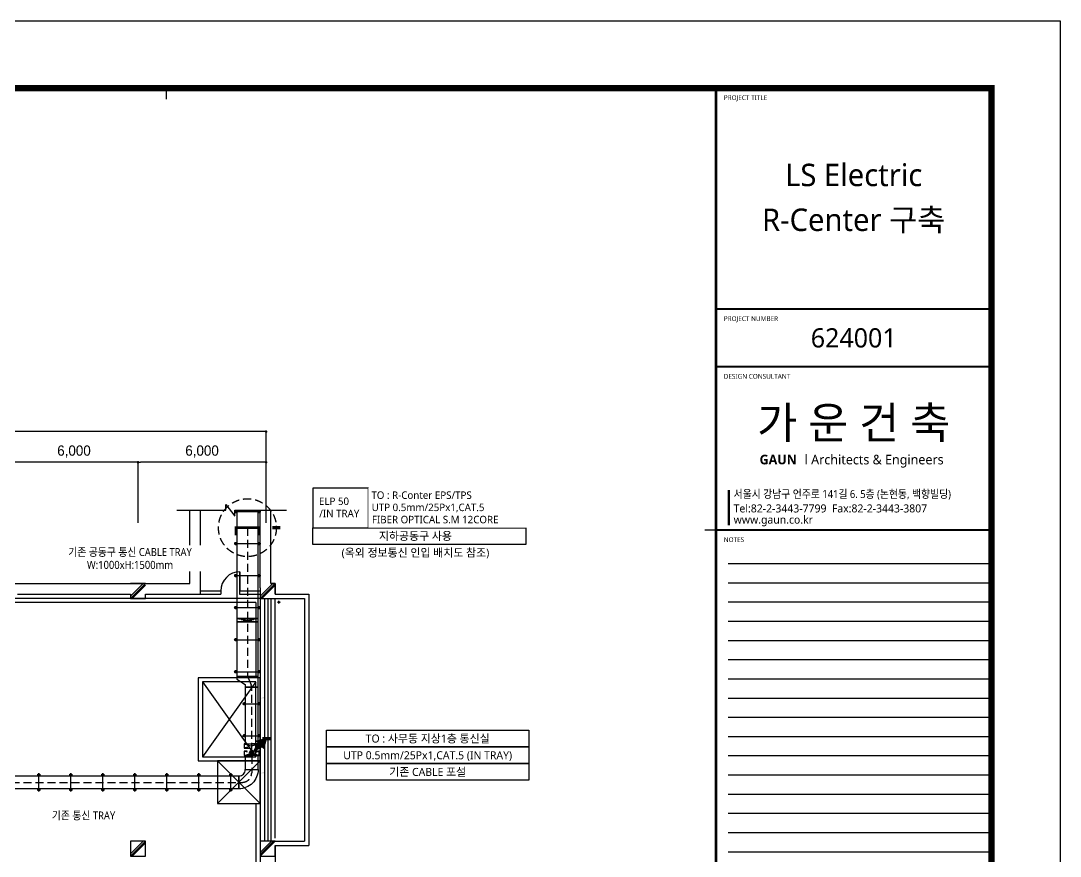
# Model space of a CAD drawing. Header units: millimetres. Extents: x -126150 to 252300, y 0 to 89100.
# Drawn here: x -48699 to 0, y 49975 to 89100 of the extents above; entities that cross this region are included whole.
import ezdxf
from ezdxf.enums import TextEntityAlignment as Align
from ezdxf.xclip import XClip

# ---------------------------------------------------------------- set-up
doc = ezdxf.new("R2010")
doc.units = ezdxf.units.MM
doc.header["$LTSCALE"] = 1500
doc.header["$XCLIPFRAME"] = 0
for name, pattern in [('CEN', [62, 60, -1, 0, -1]), ('CENTER', [55, 50, -2, 1, -2]), ('HIDDEN', [0.375, 0.25, -0.125])]:
    doc.linetypes.add(name, pattern=pattern)
doc.layers.get('Defpoints').update_dxf_attribs({"color": 167})
for name, color, linetype in [('1', 1, 'Continuous'), ('3131$0$SYM', 3, 'Continuous'), ('arch', 8, 'Continuous'), ('cen', 1, 'CENTER'), ('LIGHT', 3, 'Continuous'), ('REV', 1, 'Continuous'), ('S2', 4, 'HIDDEN'), ('SHT', 5, 'Continuous'), ('SYM', 3, 'Continuous'), ('T-TRAY', 6, 'Continuous'), ('TRAY', 3, 'Continuous'), ('TRAY1', 3, 'Continuous'), ('XREF', 7, 'CEN'), ('치수', 5, 'Continuous')]:
    doc.layers.add(name, color=color, linetype=linetype)
doc.styles.add('GHS', font='malgun.ttf')
doc.styles.add('XR-SHEET$0$XR-SHEET$0$XR-SHEET$0$맑은고딕', font='malgun.ttf')
doc.styles.add('XR-SHEET$0$XR-SHEET$0$XREF-Form$0$맑은고딕', font='malgun.ttf')
doc.styles.add('XR-SHEET$0$XR-SHEET$0$XREF-Form$0$맑은고딕B', font='malgunbd.ttf')
doc.styles.add('을릉도M', font='')
doc.styles.get('을릉도M').set_extended_font_data('HY울릉도M')
doc.dimstyles.new('D400', dxfattribs={"dimscale": 100, "dimtxt": 7.5, "dimasz": 1, "dimexe": 0, "dimexo": 1.3, "dimgap": 1.8, "dimtad": 1, "dimdec": 0, "dimzin": 1, "dimdsep": 46, "dimlunit": 6, "dimtxsty": '을릉도M', "dimblk": 'DOT', "dimcen": 10, "dimclrd": 1, "dimclre": 1, "dimclrt": 3, "dimadec": 0, "dimazin": 0, "dimtfac": 1, "dimtdec": 0, "dimtix": 1, "dimtmove": 0, "dimatfit": 3, "dimldrblk": 'DOTSMALL', "dimfxl": 1, "dimtolj": 1, "dimtzin": 0, "dimarcsym": 0})

# ---------------------------------------------------------------- blocks, each defined once
blk = doc.blocks.new('XR-사무동', base_point=(461, 408.4))
at = {"layer": 'arch', "ltscale": 100}
h = blk.add_hatch(color=256, dxfattribs=at)
h.paths.add_polyline_path([(-34067, 50708.4), (-34067, 50776.4), (-34255.7, 50708.5)])
h.paths.add_polyline_path([(-34067.1, 54218.9), (-34067.1, 54286.8), (-34255.8, 54218.9), (-34255.8, 54218.9)])
for p, q in [((-38169.6, 63028.2), (-35868.5, 63028.2)), ((-37555.9, 59599.9), (-37552.3, 63032.4)), ((-37056, 59099.9), (-37052.3, 63031.9)), ((-35868.5, 63028.2), (-35868.5, 63298.8)), ((-35868.5, 63298.8), (-35447.6, 62754.5)), ((-35448.2, 62757.9), (-35447, 63030)), ((-35447, 63029.8), (-33024.9, 63028.6)), ((-34255.9, 59399.9), (-34252.3, 63029.2)), ((-33755.7, 59599.9), (-33752.3, 63028.7)), ((-35225.1, 60148.9), (-35225.1, 59098.9)), ((-35205.1, 60148.9), (-35205.1, 59248.9)), ((-36104.5, 59248.9), (-36104.5, 59099.9)), ((-33555.9, 59098.7), (-31980.9, 59098.7)), ((-33555.9, 58899.9), (-32180.9, 58898.7)), ((-33555.9, 47674.9), (-33555.9, 58899.9)), ((-33444.4, 58721.9), (-33313.9, 58721.9)), ((-33379.1, 58664.2), (-33379.1, 58779.5)), ((-34460.8, 54985.4), (-36955.8, 51485.4)), ((-36955.8, 54985.4), (-34455.8, 51485.4)), ((-34255.8, 51285.4), (-36255.8, 49285.4)), ((-36255.8, 51285.4), (-34255.8, 49285.4)), ((-33555.9, 47524.9), (-32180.9, 47524.9)), ((-33555.9, 47324.9), (-31980.9, 47324.9))]:
    blk.add_line(p, q, dxfattribs=at)
at = {"layer": 'arch', "ltscale": 20}
for p, q in [((-52130.9, 59599.9), (-37555.9, 59599.9)), ((-39630.9, 59599.9), (-40330.9, 59599.9)), ((-39630.9, 59599.9), (-40330.9, 58899.9)), ((-39735, 59599.9), (-40330.9, 59004)), ((-39630.9, 59521.8), (-40252.8, 58899.9)), ((-33555.9, 59598.7), (-34255.9, 58898.7)), ((-33660, 59598.7), (-34255.9, 59002.9)), ((-33555.9, 59520.7), (-34177.8, 58898.7)), ((-33755.7, 59599.9), (-33555.9, 59599.9)), ((-33555.9, 59599.9), (-33555.9, 59098.7)), ((-45630.9, 59099.9), (-40330.9, 59099.9)), ((-40330.9, 59099.9), (-40330.9, 58899.9)), ((-39630.9, 59099.9), (-36104.5, 59099.9)), ((-39630.9, 58899.9), (-39630.9, 59099.9)), ((-37055.9, 59247.5), (-36105.1, 59248.9)), ((-35225.1, 59099.9), (-34255.9, 59099.9)), ((-35205.1, 59248.9), (-34255.9, 59249.9)), ((-31980.9, 59098.7), (-31980.9, 47324.9)), ((-34254.7, 58899.9), (-93705.8, 58899.9)), ((-34462, 58699.9), (-93509.3, 58699.9)), ((-40330.9, 58899.9), (-39630.9, 58899.9)), ((-34460.9, 58699.9), (-34460.8, 55185.4)), ((-34255.9, 58898.7), (-34255.2, 23449.9)), ((-34055.9, 58898.7), (-34055.9, 47524.9)), ((-33905.9, 58898.7), (-33905.9, 47524.9)), ((-33755.9, 58898.7), (-33755.9, 47524.9)), ((-32180.9, 58898.7), (-32180.9, 47524.9)), ((-34460.6, 49285.4), (-34459.6, 23649.9)), ((-39630.9, 47524.9), (-40330.9, 46824.9)), ((-39735, 47524.9), (-40330.9, 46929)), ((-39630.9, 47446.8), (-40252.8, 46824.9)), ((-33630.9, 47524.9), (-34255.9, 46899.9)), ((-33735, 47524.9), (-34255.9, 47004)), ((-33555.9, 47524.9), (-34252.8, 46824.9)), ((-33555.9, 47324.9), (-33555.9, 43324.9))]:
    blk.add_line(p, q, dxfattribs=at)
for points in [[(-33555.9, 59098.7), (-33555.9, 59599.9), (-33755.7, 59599.9)], [(-34255.9, 59399.9), (-34255.9, 58899.9), (-33555.9, 58899.9)], [(-33555.9, 47524.9), (-34255.9, 47524.9), (-34255.9, 46824.9), (-33555.9, 46824.9), (-33555.9, 47324.9)]]:
    blk.add_lwpolyline(points, dxfattribs=at)
at = {"layer": 'arch', "ltscale": 100}
for points in [[(-37155.8, 51285.4), (-34255.8, 51285.4), (-34255.8, 55185.4), (-37155.8, 55185.4)], [(-36955.8, 51485.4), (-34455.8, 51485.4), (-34455.8, 54985.4), (-36955.8, 54985.4)], [(-36255.8, 49285.4), (-34255.8, 49285.4), (-34255.8, 51285.4), (-36255.8, 51285.4)]]:
    blk.add_lwpolyline(points, close=True, dxfattribs=at)
at = {"layer": 'arch', "ltscale": 20}
blk.add_lwpolyline([(-40330.9, 46824.9), (-39630.9, 46824.9), (-39630.9, 47524.9), (-40330.9, 47524.9)], close=True, dxfattribs=at)
at = {"layer": 'arch', "ltscale": 100}
blk.add_circle((-33378.9, 58721.9), 37.5, dxfattribs=at)
blk.add_arc((-35205.1, 59248.9), 900, 90, 180, dxfattribs=at)
blk = doc.blocks.new('DOT')
at = {"layer": 'cen', "color": 0, "linetype": 'ByBlock'}
blk.add_line((-0.5, 0), (-1, 0), dxfattribs=at)
at = {"layer": 'cen', "color": 0, "linetype": 'ByBlock', "const_width": 0.5}
blk.add_lwpolyline([(-0.25, 0, 1), (0.25, 0, 1)], format="xyb", close=True, dxfattribs=at)
blk = doc.blocks.new('*D24')
at = {"layer": 'Defpoints', "color": 0, "transparency": 16777216}
for p in [(-49206, 68425), (-49206, 65436), (-43206, 65436)]:
    blk.add_point(p, dxfattribs=at)
at = {"layer": '치수', "color": 1, "lineweight": -2, "ltscale": 200, "transparency": 16777216}
for p, q in [((-49206, 65592), (-49206, 68425)), ((-43326, 68425), (-49086, 68425)), ((-43206, 65592), (-43206, 68425))]:
    blk.add_line(p, q, dxfattribs=at)
at = {"layer": '치수', "color": 1, "lineweight": -2, "transparency": 16777216, "xscale": 120, "yscale": 120, "zscale": 120, "rotation": 180}
blk.add_blockref('DOT', (-49206, 68425), dxfattribs=at)
at = {"layer": '치수', "color": 1, "lineweight": -2, "transparency": 16777216, "xscale": 120, "yscale": 120, "zscale": 120}
blk.add_blockref('DOT', (-43206, 68425), dxfattribs=at)
at = {"layer": '치수', "color": 3, "transparency": 16777216, "insert": (-46206, 68927), "char_height": 480, "attachment_point": 5, "style": '을릉도M'}
blk.add_mtext('\\A1;6,000', dxfattribs=at)
blk = doc.blocks.new('_DotSmall')
at = {"color": 0, "linetype": 'ByBlock', "const_width": 0.5}
blk.add_lwpolyline([(-0.0625, 0, 1), (0.0625, 0, 1)], format="xyb", close=True, dxfattribs=at)
blk = doc.blocks.new('*D25')
at = {"layer": 'Defpoints', "color": 0, "transparency": 16777216}
for p in [(-43206, 68425), (-43206, 65436), (-37206, 65436)]:
    blk.add_point(p, dxfattribs=at)
at = {"layer": '치수', "color": 1, "lineweight": -2, "ltscale": 200, "transparency": 16777216}
for p, q in [((-43206, 65592), (-43206, 68425)), ((-37326, 68425), (-43086, 68425)), ((-37206, 65592), (-37206, 68425))]:
    blk.add_line(p, q, dxfattribs=at)
at = {"layer": '치수', "color": 1, "lineweight": -2, "transparency": 16777216, "xscale": 120, "yscale": 120, "zscale": 120, "rotation": 180}
blk.add_blockref('DOT', (-43206, 68425), dxfattribs=at)
at = {"layer": '치수', "color": 1, "lineweight": -2, "transparency": 16777216, "xscale": 120, "yscale": 120, "zscale": 120}
blk.add_blockref('DOT', (-37206, 68425), dxfattribs=at)
at = {"layer": '치수', "color": 3, "transparency": 16777216, "insert": (-40206, 68927), "char_height": 480, "attachment_point": 5, "style": '을릉도M'}
blk.add_mtext('\\A1;6,000', dxfattribs=at)
blk = doc.blocks.new('*D26')
at = {"layer": 'Defpoints', "color": 0, "transparency": 16777216}
for p in [(-97206, 69863), (-97206, 65436), (-37206, 65436)]:
    blk.add_point(p, dxfattribs=at)
at = {"layer": '치수', "color": 1, "lineweight": -2, "ltscale": 200, "transparency": 16777216}
for p, q in [((-97206, 65592), (-97206, 69863)), ((-37326, 69863), (-97086, 69863)), ((-37206, 65592), (-37206, 69863))]:
    blk.add_line(p, q, dxfattribs=at)
at = {"layer": '치수', "color": 1, "lineweight": -2, "transparency": 16777216, "xscale": 120, "yscale": 120, "zscale": 120, "rotation": 180}
blk.add_blockref('DOT', (-97206, 69863), dxfattribs=at)
at = {"layer": '치수', "color": 1, "lineweight": -2, "transparency": 16777216, "xscale": 120, "yscale": 120, "zscale": 120}
blk.add_blockref('DOT', (-37206, 69863), dxfattribs=at)
at = {"layer": '치수', "color": 3, "transparency": 16777216, "insert": (-67206, 70365), "char_height": 480, "attachment_point": 5, "style": '을릉도M'}
blk.add_mtext('\\A1;60,000', dxfattribs=at)
blk = doc.blocks.new('XR-FORM-ET', base_point=(461, 408))
at = {"layer": 'Defpoints', "linetype": 'Continuous', "ltscale": 2}
for points in [[(147457, 84911), (163900, 84911)], [(147457, 84911), (163900, 84911)], [(147457, 83711), (163900, 83711)], [(147457, 83711), (163900, 83711)], [(147457, 82511), (163900, 82511)], [(147457, 82511), (163900, 82511)], [(147457, 81311), (163900, 81311)], [(147457, 81311), (163900, 81311)], [(147457, 80111), (163900, 80111)], [(147457, 80111), (163900, 80111)], [(147457, 78911), (163900, 78911)], [(147457, 78911), (163900, 78911)], [(147457, 77711), (163900, 77711)], [(147457, 77711), (163900, 77711)], [(147457, 76511), (163900, 76511)], [(147457, 76511), (163900, 76511)], [(147457, 75311), (163900, 75311)], [(147457, 75311), (163900, 75311)], [(147457, 74111), (163900, 74111)], [(147457, 74111), (163900, 74111)], [(147457, 72911), (163900, 72911)], [(147457, 72911), (163900, 72911)], [(147457, 71711), (163900, 71711)], [(147457, 71711), (163900, 71711)], [(147457, 70511), (163900, 70511)], [(147457, 70511), (163900, 70511)], [(147457, 69311), (163900, 69311)], [(147457, 69311), (163900, 69311)], [(147457, 68111), (163900, 68111)], [(147457, 68111), (163900, 68111)], [(147457, 66911), (163900, 66911)], [(147457, 66911), (163900, 66911)]]:
    blk.add_lwpolyline(points, dxfattribs=at)
at = {"layer": 'SHT', "color": 171}
for p, q in [((112350, 114600), (112350, 113900)), ((146700, 87000), (146000, 87000))]:
    blk.add_line(p, q, dxfattribs=at)
at = {"layer": 'SHT'}
blk.add_lwpolyline([(0, 118800), (168200, 118800), (168200, 0), (0, 0)], close=True, dxfattribs=at)
at = {"layer": 'SHT', "const_width": 400}
blk.add_lwpolyline([(9300, 114600), (163900, 114600), (163900, 4200), (9300, 4200)], close=True, dxfattribs=at)
at = {"layer": 'SHT'}
for points, const_width in [([(146700, 114600), (146700, 4200)], 160), ([(146700, 100800), (163900, 100800)], 114), ([(146700, 97200), (163900, 97200)], 114), ([(146700, 87000), (163900, 87000)], 114)]:
    blk.add_lwpolyline(points, dxfattribs=dict(at, const_width=const_width))
at = {"layer": 'SHT', "color": 7, "const_width": 140}
blk.add_lwpolyline([(147500, 89500), (147500, 87300)], dxfattribs=at)
at = {"layer": 'SHT', "color": 9, "style": 'XR-SHEET$0$XR-SHEET$0$XREF-Form$0$맑은고딕'}
for s, p in [('PROJECT TITLE', (147180, 114000)), ('PROJECT NUMBER', (147180, 100200)), ('DESIGN CONSULTANT', (147180, 96600)), ('NOTES', (147180, 86400))]:
    blk.add_text(s, height=300, dxfattribs=at).set_placement(p, align=Align.MIDDLE_LEFT)
at = {"layer": 'SHT', "color": 3}
for s, height, style, p in [('LS Electric', 1400, 'XR-SHEET$0$XR-SHEET$0$XR-SHEET$0$맑은고딕', (155300, 109174)), ('R-Center 구축', 1400, 'XR-SHEET$0$XR-SHEET$0$XR-SHEET$0$맑은고딕', (155300, 106374)), ('GAUN ', 600, 'XR-SHEET$0$XR-SHEET$0$XREF-Form$0$맑은고딕B', (150686, 91400))]:
    blk.add_text(s, height=height, dxfattribs=dict(at, style=style)).set_placement(p, align=Align.MIDDLE_CENTER)
at = {"layer": 'SHT', "style": 'XR-SHEET$0$XR-SHEET$0$XR-SHEET$0$맑은고딕'}
blk.add_text('624001', height=1200, dxfattribs=at).set_placement((155300, 99000), align=Align.MIDDLE_CENTER)
at = {"layer": 'SHT', "color": 2, "style": 'XR-SHEET$0$XR-SHEET$0$XREF-Form$0$맑은고딕B'}
blk.add_text('가 운 건 축', height=2000, dxfattribs=at).set_placement((155300, 93700), align=Align.MIDDLE_CENTER)
at = {"layer": 'SHT', "color": 7, "style": 'XR-SHEET$0$XR-SHEET$0$XREF-Form$0$맑은고딕'}
blk.add_text('l Architects & Engineers', height=600, dxfattribs=at).set_placement((156577, 91400), align=Align.MIDDLE_CENTER)
at = {"layer": 'SHT', "color": 7, "style": 'XR-SHEET$0$XR-SHEET$0$XREF-Form$0$맑은고딕', "width": 0.9}
blk.add_text('서울시 강남구 언주로 141길 6. 5층 (논현동, 백향빌딩)', height=500, dxfattribs=at).set_placement((147800, 89250), align=Align.MIDDLE_LEFT)
at = {"layer": 'SHT', "color": 7, "style": 'XR-SHEET$0$XR-SHEET$0$XREF-Form$0$맑은고딕'}
for s, p in [('Tel:82-2-3443-7799  Fax:82-2-3443-3807', (147800, 88350)), ('www.gaun.co.kr', (147800, 87650))]:
    blk.add_text(s, height=500, dxfattribs=at).set_placement(p, align=Align.MIDDLE_LEFT)
blk = doc.blocks.new('A$C222E16D0')
at = {"layer": 'T-TRAY'}
for color, points in [(254, [(0.71, 0.71), (2.49, 4.1), (1.88, 4.71), (5.74, 5.74), (4.71, 1.88), (4.1, 2.49)]), (256, [(1, 0, 1), (-1, 0, 1)])]:
    blk.add_hatch(color=color, dxfattribs=at).paths.add_polyline_path(points)
at = {"layer": 'T-TRAY', "color": 3}
for p in [(2.49, 4.1), (4.1, 2.49)]:
    blk.add_line(p, (0.71, 0.71), dxfattribs=at)
blk.add_lwpolyline([(2.49, 4.1), (1.88, 4.71), (5.74, 5.74), (4.71, 1.88), (4.1, 2.49)], dxfattribs=at)
blk.add_circle((0, 0), 1, dxfattribs=at)

msp = doc.modelspace()

# ---------------------------------------------------------------- linework, layer by layer
at = {"layer": '3131$0$SYM', "color": 6}
for points in [[(-36912.3, 65360.8, 150, 150, 0), (-36537.3, 65360.8, 0, 0, 0), (-35008.8, 65360.8, 0, 0, 0)], [(-37378.3, 55484.2, 150, 150, 0), (-37003.3, 55484.2, 0, 0, 0), (-34372.6, 55484.2, 0, 0, 0)]]:
    msp.add_lwpolyline(points, format="xyseb", dxfattribs=at)
at = {"layer": 'S2'}
for p, q in [((-38080.1, 65360.8), (-38080.1, 58477.3)), ((-38048.3, 58321), (-37911.9, 57999.8)), ((-37880.1, 54914.9), (-37880.1, 57843.5)), ((-37880.1, 54674.9), (-37880.1, 53883.2)), ((-64880.9, 53433.2), (-38330.1, 53433.2))]:
    msp.add_line(p, q, dxfattribs=at)
for centre, radius, start, end in [((-37680.1, 58477.3), 400, 180, 203.00354), ((-38280.1, 57843.5), 400, 0, 23.00354), ((-38330.1, 53883.2), 450, 270, 0)]:
    msp.add_arc(centre, radius, start, end, dxfattribs=at)
at = {"layer": 'SYM', "const_width": 118.5}
msp.add_lwpolyline([(-38613.5, 65005.2), (-38613.5, 65360.8), (-37546.8, 65360.8), (-37546.8, 65005.2)], dxfattribs=at)
at = {"layer": 'SYM', "color": 6}
for points in [[(-35008.8, 65360.8), (-25032.9, 65360.8), (-25032.9, 64579.5), (-35008.8, 64579.5)], [(-34372.6, 55874.8), (-24896.8, 55874.8), (-24896.8, 55093.6), (-34372.6, 55093.6)]]:
    msp.add_lwpolyline(points, close=True, dxfattribs=at)
at = {"layer": 'SYM', "color": 6, "linetype": 'HIDDEN'}
msp.add_circle((-38080.1, 65360.8), 1355.3, dxfattribs=at)
at = {"layer": 'TRAY'}
for p, q in [((-38580.1, 60957.7), (-37578.7, 61107.7)), ((-38580.1, 61107.7), (-37580.1, 60957.7))]:
    msp.add_line(p, q, dxfattribs=at)
msp.add_lwpolyline([(-38580.1, 66179.7), (-38580.1, 61107.7), (-37580.1, 61107.7), (-37580.1, 66179.2)], dxfattribs=at)
for points in [[(-37580.1, 60957.7), (-37580.1, 61107.7), (-38580.1, 61107.7), (-38580.1, 60957.7)], [(-37580.1, 58396), (-37580.1, 60957.7), (-38580.1, 60957.7), (-38580.1, 58396)], [(-37580.1, 58396), (-38580.1, 58396), (-38580.1, 58266), (-38180.1, 58016), (-38180.1, 57886), (-37580.1, 57886)], [(-37580.1, 55234.9), (-37580.1, 57886), (-38180.1, 57886), (-38180.1, 55234.9)], [(-38180.1, 54033.2), (-37580.1, 54033.2), (-37580.1, 54694.9), (-38180.1, 54694.9)], [(-38480.1, 53133.2), (-64730.9, 53133.2), (-64730.9, 53733.2), (-38480.1, 53733.2)]]:
    msp.add_lwpolyline(points, close=True, dxfattribs=at)
msp.add_lwpolyline([(-37580.1, 54033.2, -0.4142136), (-38480.1, 53133.2), (-38480.1, 53733.2, 0.4142136), (-38180.1, 54033.2)], format="xyb", close=True, dxfattribs=at)
at = {"layer": 'TRAY1', "color": 6}
for points in [[(-38703.7, 66116), (-38680.1, 66116), (-38676.8, 66133.9), (-38665.9, 66150.9), (-38647.4, 66162.9), (-38630.1, 66166), (-38630.1, 66189.2), (-38630.1, 66166), (-38611.3, 66162.3), (-38593.9, 66150.4), (-38583.4, 66133.8), (-38580.1, 66116), (-38584.4, 66095.7), (-38594.6, 66080.8), (-38609.6, 66070.4), (-38630.1, 66066), (-38630.1, 66042.8), (-38630.1, 66066), (-38650.1, 66070.1), (-38666, 66081.1), (-38676.8, 66098), (-38680.1, 66116), (-38630.1, 66116), (-38630.1, 66166), (-38630.1, 66066), (-38630.1, 66116), (-38630.1, 66116), (-37530.1, 66116), (-37530.1, 66066), (-37530.1, 66166), (-37530.1, 66116), (-37480.1, 66116), (-37483.5, 66098), (-37494.3, 66081.1), (-37510.2, 66070.1), (-37530.1, 66066), (-37530.1, 66042.8), (-37530.1, 66066), (-37550.7, 66070.4), (-37565.6, 66080.8), (-37575.8, 66095.7), (-37580.1, 66116), (-37576.9, 66133.8), (-37566.4, 66150.4), (-37549, 66162.3), (-37530.1, 66166), (-37530.1, 66189.2), (-37530.1, 66166), (-37512.9, 66162.9), (-37494.4, 66150.9), (-37483.5, 66133.9), (-37480.1, 66116), (-37456.6, 66116)], [(-38703.7, 64616), (-38680.1, 64616), (-38676.8, 64633.9), (-38665.9, 64650.9), (-38647.4, 64662.9), (-38630.1, 64666), (-38630.1, 64689.2), (-38630.1, 64666), (-38611.3, 64662.3), (-38593.9, 64650.4), (-38583.4, 64633.8), (-38580.1, 64616), (-38584.4, 64595.7), (-38594.6, 64580.8), (-38609.6, 64570.4), (-38630.1, 64566), (-38630.1, 64542.8), (-38630.1, 64566), (-38650.1, 64570.1), (-38666, 64581.1), (-38676.8, 64598), (-38680.1, 64616), (-38630.1, 64616), (-38630.1, 64666), (-38630.1, 64566), (-38630.1, 64616), (-38630.1, 64616), (-37530.1, 64616), (-37530.1, 64566), (-37530.1, 64666), (-37530.1, 64616), (-37480.1, 64616), (-37483.5, 64598), (-37494.3, 64581.1), (-37510.2, 64570.1), (-37530.1, 64566), (-37530.1, 64542.8), (-37530.1, 64566), (-37550.7, 64570.4), (-37565.6, 64580.8), (-37575.8, 64595.7), (-37580.1, 64616), (-37576.9, 64633.8), (-37566.4, 64650.4), (-37549, 64662.3), (-37530.1, 64666), (-37530.1, 64689.2), (-37530.1, 64666), (-37512.9, 64662.9), (-37494.4, 64650.9), (-37483.5, 64633.9), (-37480.1, 64616), (-37456.6, 64616)], [(-38703.7, 63116), (-38680.1, 63116), (-38676.8, 63133.9), (-38665.9, 63150.9), (-38647.4, 63162.9), (-38630.1, 63166), (-38630.1, 63189.2), (-38630.1, 63166), (-38611.3, 63162.3), (-38593.9, 63150.4), (-38583.4, 63133.8), (-38580.1, 63116), (-38584.4, 63095.7), (-38594.6, 63080.8), (-38609.6, 63070.4), (-38630.1, 63066), (-38630.1, 63042.8), (-38630.1, 63066), (-38650.1, 63070.1), (-38666, 63081.1), (-38676.8, 63098), (-38680.1, 63116), (-38630.1, 63116), (-38630.1, 63166), (-38630.1, 63066), (-38630.1, 63116), (-38630.1, 63116), (-37530.1, 63116), (-37530.1, 63066), (-37530.1, 63166), (-37530.1, 63116), (-37480.1, 63116), (-37483.5, 63098), (-37494.3, 63081.1), (-37510.2, 63070.1), (-37530.1, 63066), (-37530.1, 63042.8), (-37530.1, 63066), (-37550.7, 63070.4), (-37565.6, 63080.8), (-37575.8, 63095.7), (-37580.1, 63116), (-37576.9, 63133.8), (-37566.4, 63150.4), (-37549, 63162.3), (-37530.1, 63166), (-37530.1, 63189.2), (-37530.1, 63166), (-37512.9, 63162.9), (-37494.4, 63150.9), (-37483.5, 63133.9), (-37480.1, 63116), (-37456.6, 63116)], [(-38703.7, 61616), (-38680.1, 61616), (-38676.8, 61633.9), (-38665.9, 61650.9), (-38647.4, 61662.9), (-38630.1, 61666), (-38630.1, 61689.2), (-38630.1, 61666), (-38611.3, 61662.3), (-38593.9, 61650.4), (-38583.4, 61633.8), (-38580.1, 61616), (-38584.4, 61595.7), (-38594.6, 61580.8), (-38609.6, 61570.4), (-38630.1, 61566), (-38630.1, 61542.8), (-38630.1, 61566), (-38650.1, 61570.1), (-38666, 61581.1), (-38676.8, 61598), (-38680.1, 61616), (-38630.1, 61616), (-38630.1, 61666), (-38630.1, 61566), (-38630.1, 61616), (-38630.1, 61616), (-37530.1, 61616), (-37530.1, 61566), (-37530.1, 61666), (-37530.1, 61616), (-37480.1, 61616), (-37483.5, 61598), (-37494.3, 61581.1), (-37510.2, 61570.1), (-37530.1, 61566), (-37530.1, 61542.8), (-37530.1, 61566), (-37550.7, 61570.4), (-37565.6, 61580.8), (-37575.8, 61595.7), (-37580.1, 61616), (-37576.9, 61633.8), (-37566.4, 61650.4), (-37549, 61662.3), (-37530.1, 61666), (-37530.1, 61689.2), (-37530.1, 61666), (-37512.9, 61662.9), (-37494.4, 61650.9), (-37483.5, 61633.9), (-37480.1, 61616), (-37456.6, 61616)], [(-38703.7, 60116), (-38680.1, 60116), (-38676.8, 60133.9), (-38665.9, 60150.9), (-38647.4, 60162.9), (-38630.1, 60166), (-38630.1, 60189.2), (-38630.1, 60166), (-38611.3, 60162.3), (-38593.9, 60150.4), (-38583.4, 60133.8), (-38580.1, 60116), (-38584.4, 60095.7), (-38594.6, 60080.8), (-38609.6, 60070.4), (-38630.1, 60066), (-38630.1, 60042.8), (-38630.1, 60066), (-38650.1, 60070.1), (-38666, 60081.1), (-38676.8, 60098), (-38680.1, 60116), (-38630.1, 60116), (-38630.1, 60166), (-38630.1, 60066), (-38630.1, 60116), (-38630.1, 60116), (-37530.1, 60116), (-37530.1, 60066), (-37530.1, 60166), (-37530.1, 60116), (-37480.1, 60116), (-37483.5, 60098), (-37494.3, 60081.1), (-37510.2, 60070.1), (-37530.1, 60066), (-37530.1, 60042.8), (-37530.1, 60066), (-37550.7, 60070.4), (-37565.6, 60080.8), (-37575.8, 60095.7), (-37580.1, 60116), (-37576.9, 60133.8), (-37566.4, 60150.4), (-37549, 60162.3), (-37530.1, 60166), (-37530.1, 60189.2), (-37530.1, 60166), (-37512.9, 60162.9), (-37494.4, 60150.9), (-37483.5, 60133.9), (-37480.1, 60116), (-37456.6, 60116)], [(-38703.7, 58616), (-38680.1, 58616), (-38676.8, 58633.9), (-38665.9, 58650.9), (-38647.4, 58662.9), (-38630.1, 58666), (-38630.1, 58689.2), (-38630.1, 58666), (-38611.3, 58662.3), (-38593.9, 58650.4), (-38583.4, 58633.8), (-38580.1, 58616), (-38584.4, 58595.7), (-38594.6, 58580.8), (-38609.6, 58570.4), (-38630.1, 58566), (-38630.1, 58542.8), (-38630.1, 58566), (-38650.1, 58570.1), (-38666, 58581.1), (-38676.8, 58598), (-38680.1, 58616), (-38630.1, 58616), (-38630.1, 58666), (-38630.1, 58566), (-38630.1, 58616), (-38630.1, 58616), (-37530.1, 58616), (-37530.1, 58566), (-37530.1, 58666), (-37530.1, 58616), (-37480.1, 58616), (-37483.5, 58598), (-37494.3, 58581.1), (-37510.2, 58570.1), (-37530.1, 58566), (-37530.1, 58542.8), (-37530.1, 58566), (-37550.7, 58570.4), (-37565.6, 58580.8), (-37575.8, 58595.7), (-37580.1, 58616), (-37576.9, 58633.8), (-37566.4, 58650.4), (-37549, 58662.3), (-37530.1, 58666), (-37530.1, 58689.2), (-37530.1, 58666), (-37512.9, 58662.9), (-37494.4, 58650.9), (-37483.5, 58633.9), (-37480.1, 58616), (-37456.6, 58616)], [(-38303.7, 57116), (-38280.1, 57116), (-38276.8, 57133.9), (-38265.9, 57150.9), (-38247.4, 57162.9), (-38230.1, 57166), (-38230.1, 57189.2), (-38230.1, 57166), (-38211.3, 57162.3), (-38193.9, 57150.4), (-38183.4, 57133.8), (-38180.1, 57116), (-38184.4, 57095.7), (-38194.6, 57080.8), (-38209.6, 57070.4), (-38230.1, 57066), (-38230.1, 57042.8), (-38230.1, 57066), (-38250.1, 57070.1), (-38266, 57081.1), (-38276.8, 57098), (-38280.1, 57116), (-38230.1, 57116), (-38230.1, 57166), (-38230.1, 57066), (-38230.1, 57116), (-38230.1, 57116), (-37530.1, 57116), (-37530.1, 57066), (-37530.1, 57166), (-37530.1, 57116), (-37480.1, 57116), (-37483.5, 57098), (-37494.3, 57081.1), (-37510.2, 57070.1), (-37530.1, 57066), (-37530.1, 57042.8), (-37530.1, 57066), (-37550.7, 57070.4), (-37565.6, 57080.8), (-37575.8, 57095.7), (-37580.1, 57116), (-37576.9, 57133.8), (-37566.4, 57150.4), (-37549, 57162.3), (-37530.1, 57166), (-37530.1, 57189.2), (-37530.1, 57166), (-37512.9, 57162.9), (-37494.4, 57150.9), (-37483.5, 57133.9), (-37480.1, 57116), (-37456.6, 57116)], [(-38303.7, 55616), (-38280.1, 55616), (-38276.8, 55633.9), (-38265.9, 55650.9), (-38247.4, 55662.9), (-38230.1, 55666), (-38230.1, 55689.2), (-38230.1, 55666), (-38211.3, 55662.3), (-38193.9, 55650.4), (-38183.4, 55633.8), (-38180.1, 55616), (-38184.4, 55595.7), (-38194.6, 55580.8), (-38209.6, 55570.4), (-38230.1, 55566), (-38230.1, 55542.8), (-38230.1, 55566), (-38250.1, 55570.1), (-38266, 55581.1), (-38276.8, 55598), (-38280.1, 55616), (-38230.1, 55616), (-38230.1, 55666), (-38230.1, 55566), (-38230.1, 55616), (-38230.1, 55616), (-37530.1, 55616), (-37530.1, 55566), (-37530.1, 55666), (-37530.1, 55616), (-37480.1, 55616), (-37483.5, 55598), (-37494.3, 55581.1), (-37510.2, 55570.1), (-37530.1, 55566), (-37530.1, 55542.8), (-37530.1, 55566), (-37550.7, 55570.4), (-37565.6, 55580.8), (-37575.8, 55595.7), (-37580.1, 55616), (-37576.9, 55633.8), (-37566.4, 55650.4), (-37549, 55662.3), (-37530.1, 55666), (-37530.1, 55689.2), (-37530.1, 55666), (-37512.9, 55662.9), (-37494.4, 55650.9), (-37483.5, 55633.9), (-37480.1, 55616), (-37456.6, 55616)], [(-47855.5, 53009.6), (-47855.5, 53033.2), (-47873.4, 53036.5), (-47890.5, 53047.4), (-47902.4, 53065.9), (-47905.5, 53083.2), (-47928.7, 53083.2), (-47905.5, 53083.2), (-47901.8, 53102), (-47889.9, 53119.4), (-47873.3, 53129.9), (-47855.5, 53133.2), (-47835.2, 53128.9), (-47820.3, 53118.7), (-47809.9, 53103.7), (-47805.5, 53083.2), (-47782.3, 53083.2), (-47805.5, 53083.2), (-47809.7, 53063.2), (-47820.6, 53047.3), (-47837.5, 53036.5), (-47855.5, 53033.2), (-47855.5, 53083.2), (-47905.5, 53083.2), (-47805.5, 53083.2), (-47855.5, 53083.2), (-47855.5, 53083.2), (-47855.5, 53783.2), (-47805.5, 53783.2), (-47905.5, 53783.2), (-47855.5, 53783.2), (-47855.5, 53833.2), (-47837.5, 53829.8), (-47820.6, 53819), (-47809.7, 53803.1), (-47805.5, 53783.2), (-47782.3, 53783.2), (-47805.5, 53783.2), (-47809.9, 53762.6), (-47820.3, 53747.7), (-47835.2, 53737.5), (-47855.5, 53733.2), (-47873.3, 53736.4), (-47889.9, 53746.9), (-47901.8, 53764.3), (-47905.5, 53783.2), (-47928.7, 53783.2), (-47905.5, 53783.2), (-47902.4, 53800.4), (-47890.5, 53818.9), (-47873.4, 53829.8), (-47855.5, 53833.2), (-47855.5, 53856.7)], [(-46355.5, 53009.6), (-46355.5, 53033.2), (-46373.4, 53036.5), (-46390.5, 53047.4), (-46402.4, 53065.9), (-46405.5, 53083.2), (-46428.7, 53083.2), (-46405.5, 53083.2), (-46401.8, 53102), (-46389.9, 53119.4), (-46373.3, 53129.9), (-46355.5, 53133.2), (-46335.2, 53128.9), (-46320.3, 53118.7), (-46309.9, 53103.7), (-46305.5, 53083.2), (-46282.3, 53083.2), (-46305.5, 53083.2), (-46309.7, 53063.2), (-46320.6, 53047.3), (-46337.5, 53036.5), (-46355.5, 53033.2), (-46355.5, 53083.2), (-46405.5, 53083.2), (-46305.5, 53083.2), (-46355.5, 53083.2), (-46355.5, 53083.2), (-46355.5, 53783.2), (-46305.5, 53783.2), (-46405.5, 53783.2), (-46355.5, 53783.2), (-46355.5, 53833.2), (-46337.5, 53829.8), (-46320.6, 53819), (-46309.7, 53803.1), (-46305.5, 53783.2), (-46282.3, 53783.2), (-46305.5, 53783.2), (-46309.9, 53762.6), (-46320.3, 53747.7), (-46335.2, 53737.5), (-46355.5, 53733.2), (-46373.3, 53736.4), (-46389.9, 53746.9), (-46401.8, 53764.3), (-46405.5, 53783.2), (-46428.7, 53783.2), (-46405.5, 53783.2), (-46402.4, 53800.4), (-46390.5, 53818.9), (-46373.4, 53829.8), (-46355.5, 53833.2), (-46355.5, 53856.7)], [(-44855.5, 53009.6), (-44855.5, 53033.2), (-44873.4, 53036.5), (-44890.5, 53047.4), (-44902.4, 53065.9), (-44905.5, 53083.2), (-44928.7, 53083.2), (-44905.5, 53083.2), (-44901.8, 53102), (-44889.9, 53119.4), (-44873.3, 53129.9), (-44855.5, 53133.2), (-44835.2, 53128.9), (-44820.3, 53118.7), (-44809.9, 53103.7), (-44805.5, 53083.2), (-44782.3, 53083.2), (-44805.5, 53083.2), (-44809.7, 53063.2), (-44820.6, 53047.3), (-44837.5, 53036.5), (-44855.5, 53033.2), (-44855.5, 53083.2), (-44905.5, 53083.2), (-44805.5, 53083.2), (-44855.5, 53083.2), (-44855.5, 53083.2), (-44855.5, 53783.2), (-44805.5, 53783.2), (-44905.5, 53783.2), (-44855.5, 53783.2), (-44855.5, 53833.2), (-44837.5, 53829.8), (-44820.6, 53819), (-44809.7, 53803.1), (-44805.5, 53783.2), (-44782.3, 53783.2), (-44805.5, 53783.2), (-44809.9, 53762.6), (-44820.3, 53747.7), (-44835.2, 53737.5), (-44855.5, 53733.2), (-44873.3, 53736.4), (-44889.9, 53746.9), (-44901.8, 53764.3), (-44905.5, 53783.2), (-44928.7, 53783.2), (-44905.5, 53783.2), (-44902.4, 53800.4), (-44890.5, 53818.9), (-44873.4, 53829.8), (-44855.5, 53833.2), (-44855.5, 53856.7)], [(-43355.5, 53009.6), (-43355.5, 53033.2), (-43373.4, 53036.5), (-43390.5, 53047.4), (-43402.4, 53065.9), (-43405.5, 53083.2), (-43428.7, 53083.2), (-43405.5, 53083.2), (-43401.8, 53102), (-43389.9, 53119.4), (-43373.3, 53129.9), (-43355.5, 53133.2), (-43335.2, 53128.9), (-43320.3, 53118.7), (-43309.9, 53103.7), (-43305.5, 53083.2), (-43282.3, 53083.2), (-43305.5, 53083.2), (-43309.7, 53063.2), (-43320.6, 53047.3), (-43337.5, 53036.5), (-43355.5, 53033.2), (-43355.5, 53083.2), (-43405.5, 53083.2), (-43305.5, 53083.2), (-43355.5, 53083.2), (-43355.5, 53083.2), (-43355.5, 53783.2), (-43305.5, 53783.2), (-43405.5, 53783.2), (-43355.5, 53783.2), (-43355.5, 53833.2), (-43337.5, 53829.8), (-43320.6, 53819), (-43309.7, 53803.1), (-43305.5, 53783.2), (-43282.3, 53783.2), (-43305.5, 53783.2), (-43309.9, 53762.6), (-43320.3, 53747.7), (-43335.2, 53737.5), (-43355.5, 53733.2), (-43373.3, 53736.4), (-43389.9, 53746.9), (-43401.8, 53764.3), (-43405.5, 53783.2), (-43428.7, 53783.2), (-43405.5, 53783.2), (-43402.4, 53800.4), (-43390.5, 53818.9), (-43373.4, 53829.8), (-43355.5, 53833.2), (-43355.5, 53856.7)], [(-41855.5, 53009.6), (-41855.5, 53033.2), (-41873.4, 53036.5), (-41890.5, 53047.4), (-41902.4, 53065.9), (-41905.5, 53083.2), (-41928.7, 53083.2), (-41905.5, 53083.2), (-41901.8, 53102), (-41889.9, 53119.4), (-41873.3, 53129.9), (-41855.5, 53133.2), (-41835.2, 53128.9), (-41820.3, 53118.7), (-41809.9, 53103.7), (-41805.5, 53083.2), (-41782.3, 53083.2), (-41805.5, 53083.2), (-41809.7, 53063.2), (-41820.6, 53047.3), (-41837.5, 53036.5), (-41855.5, 53033.2), (-41855.5, 53083.2), (-41905.5, 53083.2), (-41805.5, 53083.2), (-41855.5, 53083.2), (-41855.5, 53083.2), (-41855.5, 53783.2), (-41805.5, 53783.2), (-41905.5, 53783.2), (-41855.5, 53783.2), (-41855.5, 53833.2), (-41837.5, 53829.8), (-41820.6, 53819), (-41809.7, 53803.1), (-41805.5, 53783.2), (-41782.3, 53783.2), (-41805.5, 53783.2), (-41809.9, 53762.6), (-41820.3, 53747.7), (-41835.2, 53737.5), (-41855.5, 53733.2), (-41873.3, 53736.4), (-41889.9, 53746.9), (-41901.8, 53764.3), (-41905.5, 53783.2), (-41928.7, 53783.2), (-41905.5, 53783.2), (-41902.4, 53800.4), (-41890.5, 53818.9), (-41873.4, 53829.8), (-41855.5, 53833.2), (-41855.5, 53856.7)], [(-40355.5, 53009.6), (-40355.5, 53033.2), (-40373.4, 53036.5), (-40390.5, 53047.4), (-40402.4, 53065.9), (-40405.5, 53083.2), (-40428.7, 53083.2), (-40405.5, 53083.2), (-40401.8, 53102), (-40389.9, 53119.4), (-40373.3, 53129.9), (-40355.5, 53133.2), (-40335.2, 53128.9), (-40320.3, 53118.7), (-40309.9, 53103.7), (-40305.5, 53083.2), (-40282.3, 53083.2), (-40305.5, 53083.2), (-40309.7, 53063.2), (-40320.6, 53047.3), (-40337.5, 53036.5), (-40355.5, 53033.2), (-40355.5, 53083.2), (-40405.5, 53083.2), (-40305.5, 53083.2), (-40355.5, 53083.2), (-40355.5, 53083.2), (-40355.5, 53783.2), (-40305.5, 53783.2), (-40405.5, 53783.2), (-40355.5, 53783.2), (-40355.5, 53833.2), (-40337.5, 53829.8), (-40320.6, 53819), (-40309.7, 53803.1), (-40305.5, 53783.2), (-40282.3, 53783.2), (-40305.5, 53783.2), (-40309.9, 53762.6), (-40320.3, 53747.7), (-40335.2, 53737.5), (-40355.5, 53733.2), (-40373.3, 53736.4), (-40389.9, 53746.9), (-40401.8, 53764.3), (-40405.5, 53783.2), (-40428.7, 53783.2), (-40405.5, 53783.2), (-40402.4, 53800.4), (-40390.5, 53818.9), (-40373.4, 53829.8), (-40355.5, 53833.2), (-40355.5, 53856.7)], [(-38855.5, 53009.6), (-38855.5, 53033.2), (-38873.4, 53036.5), (-38890.5, 53047.4), (-38902.4, 53065.9), (-38905.5, 53083.2), (-38928.7, 53083.2), (-38905.5, 53083.2), (-38901.8, 53102), (-38889.9, 53119.4), (-38873.3, 53129.9), (-38855.5, 53133.2), (-38835.2, 53128.9), (-38820.3, 53118.7), (-38809.9, 53103.7), (-38805.5, 53083.2), (-38782.3, 53083.2), (-38805.5, 53083.2), (-38809.7, 53063.2), (-38820.6, 53047.3), (-38837.5, 53036.5), (-38855.5, 53033.2), (-38855.5, 53083.2), (-38905.5, 53083.2), (-38805.5, 53083.2), (-38855.5, 53083.2), (-38855.5, 53083.2), (-38855.5, 53783.2), (-38805.5, 53783.2), (-38905.5, 53783.2), (-38855.5, 53783.2), (-38855.5, 53833.2), (-38837.5, 53829.8), (-38820.6, 53819), (-38809.7, 53803.1), (-38805.5, 53783.2), (-38782.3, 53783.2), (-38805.5, 53783.2), (-38809.9, 53762.6), (-38820.3, 53747.7), (-38835.2, 53737.5), (-38855.5, 53733.2), (-38873.3, 53736.4), (-38889.9, 53746.9), (-38901.8, 53764.3), (-38905.5, 53783.2), (-38928.7, 53783.2), (-38905.5, 53783.2), (-38902.4, 53800.4), (-38890.5, 53818.9), (-38873.4, 53829.8), (-38855.5, 53833.2), (-38855.5, 53856.7)]]:
    msp.add_lwpolyline(points, dxfattribs=at)
at = {"layer": 'TRAY1', "color": 6, "linetype": 'HIDDEN'}
for points in [[(-38230.1, 55234.9), (-38230.1, 55034.9), (-37530.1, 55034.9), (-37530.1, 55234.9), (-38230.1, 55234.9), (-37530.1, 55034.9), (-37530.1, 55234.9), (-38230.1, 55034.9)], [(-37530.1, 54694.9), (-37530.1, 54894.9), (-38230.1, 54894.9), (-38230.1, 54694.9), (-37530.1, 54694.9), (-38230.1, 54894.9), (-38230.1, 54694.9), (-37530.1, 54894.9)]]:
    msp.add_lwpolyline(points, dxfattribs=at)
at = {"layer": 'TRAY1', "color": 3}
for points in [[(-38168.9, 55134.9, 2, 2, 0), (-38180.1, 55134.9, 2, 2, 0), (-38180.1, 55034.9, 2, 2, 0), (-38168.9, 55034.9, 0, 0, 0), (-37591.4, 55034.9, 2, 2, 0), (-37580.1, 55034.9, 2, 2, 0), (-37580.1, 55134.9, 2, 2, 0), (-37591.4, 55134.9, 2, 2, 0), (-37580.1, 55134.9, 2, 2, 0), (-37580.1, 55049.9, 0, 0, 0), (-38180.1, 55049.9, 0, 0, 0)], [(-37591.4, 54794.9, 2, 2, 0), (-37580.1, 54794.9, 2, 2, 0), (-37580.1, 54894.9, 2, 2, 0), (-37591.4, 54894.9, 0, 0, 0), (-38168.9, 54894.9, 2, 2, 0), (-38180.1, 54894.9, 2, 2, 0), (-38180.1, 54794.9, 2, 2, 0), (-38168.9, 54794.9, 2, 2, 0), (-38180.1, 54794.9, 2, 2, 0), (-38180.1, 54879.9, 0, 0, 0), (-37580.1, 54879.9, 0, 0, 0)]]:
    msp.add_lwpolyline(points, format="xyseb", dxfattribs=at)

# ---------------------------------------------------------------- block references
at = {"layer": '1', "xscale": 0.75, "yscale": 0.75, "zscale": 0.75}
msp.add_blockref('XR-FORM-ET', (-125804.2, 306.3), dxfattribs=at)
at = {"layer": 'TRAY', "xscale": -119.9999999999999, "yscale": 120, "zscale": 120, "rotation": 270.0000014617498}
msp.add_blockref('A$C222E16D0', (-37880.1, 54794.9), dxfattribs=at)
at = {"layer": 'XREF'}
ref = msp.add_blockref('XR-사무동', (-2764, 3558.4), dxfattribs=at)
XClip(ref).set_block_clipping_path([(-112606.3320405844, 11136.4274878327), (-23103.7611754332, 76211.8574772071)])

# ---------------------------------------------------------------- texts
at = {"layer": 'SYM', "style": 'GHS'}
for s, p in [('ELP 50', (-34727.2, 66599.1)), ('/IN TRAY', (-34715, 66027.5))]:
    msp.add_text(s, height=350, dxfattribs=at).set_placement(p, align=Align.MIDDLE_LEFT)

# ---------------------------------------------------------------- dimensions: what is measured, and where the dimension line sits
at = {"layer": '치수', "ltscale": 200}
for base, p1, p2, picture, middle in [((-97205.9, 69863), (-37205.9, 65436), (-97205.9, 65436), '*D26', (-67205.9, 70365.4)), ((-49205.9, 68425.1), (-43205.9, 65436), (-49205.9, 65436), '*D24', (-46205.9, 68927.5)), ((-43205.9, 68425.1), (-37205.9, 65436), (-43205.9, 65436), '*D25', (-40205.9, 68927.5))]:
    dim = msp.add_linear_dim(base=base, p1=p1, p2=p2, dimstyle='D400', override={"dimscale": 120, "dimtxt": 4, "dimblk": 'DOT'}, dxfattribs=at)
    dim.commit()
    dim.dimension.update_dxf_attribs({"geometry": picture, "text_midpoint": middle})

# ---------------------------------------------------------------- next in the draw order: wipeouts: each hides what was drawn before it
for points in [[(-35008.8, 65360.8), (-25032.9, 65360.8), (-25032.9, 64579.5), (-35008.8, 64579.5)], [(-34372.6, 55874.8), (-24896.8, 55874.8), (-24896.8, 55093.6), (-34372.6, 55093.6)]]:
    msp.add_wipeout(points).dxf.layer = 'REV'
at = {"color": 6}
for points in [[(-47088.1, 64534.8), (-40126, 64534.8), (-40126, 63923.4), (-47088.1, 63923.4)], [(-48488.1, 52197), (-43030.7, 52197), (-43030.7, 51585.7), (-48488.1, 51585.7)]]:
    msp.add_wipeout(points, dxfattribs=at).dxf.layer = 'SYM'

# ---------------------------------------------------------------- next in the draw order: linework, layer by layer
at = {"layer": 'SYM', "color": 6}
for points in [[(-35008.8, 65360.8), (-32413.6, 65360.8), (-32413.6, 67213.5), (-35008.8, 67213.5)], [(-35008.8, 65360.8), (-25032.9, 65360.8), (-25032.9, 64579.5), (-35008.8, 64579.5)], [(-34372.6, 55874.8), (-24896.8, 55874.8), (-24896.8, 55093.6), (-34372.6, 55093.6)], [(-34372.6, 55093.6), (-24896.8, 55093.6), (-24896.8, 54312.3), (-34372.6, 54312.3)]]:
    msp.add_lwpolyline(points, close=True, dxfattribs=at)
for points in [[(-38580.1, 64229.1, 0, 106.7, 0), (-38900.1, 64229.1, 0, 0, 0), (-40126, 64229.1, 0, 0, 0)], [(-48488.1, 53133.2, 0, 106.7, 0), (-48488.1, 52813.2, 0, 0, 0), (-48488.1, 52197, 0, 0, 0)]]:
    msp.add_lwpolyline(points, format="xyseb", dxfattribs=at)

# ---------------------------------------------------------------- next in the draw order: texts
at = {"layer": 'LIGHT', "style": 'GHS', "width": 0.9}
for s, p in [('기존 공동구 통신 CABLE TRAY', (-43580.2, 64229.1)), ('기존 통신 TRAY', (-45759.4, 51891.3))]:
    msp.add_text(s, height=375, dxfattribs=at).set_placement(p, align=Align.MIDDLE)
at = {"layer": 'SYM', "style": 'GHS'}
for s, p in [('지하공동구 사용', (-30208.8, 64970.2)), ('(옥외 정보통신 인입 배치도 참조)', (-30208.8, 64188.9)), ('TO : 사무동 지상1층 통신실', (-29634.7, 55484.2))]:
    msp.add_text(s, height=375, dxfattribs=at).set_placement(p, align=Align.MIDDLE_CENTER)

# ---------------------------------------------------------------- next in the draw order: wipeouts: each hides what was drawn before it
msp.add_wipeout([(-34372.6, 55093.6), (-24896.8, 55093.6), (-24896.8, 54312.3), (-34372.6, 54312.3)]).dxf.layer = 'REV'
at = {"color": 6}
for points in [[(-32413.6, 67213.5), (-32413.6, 65360.8), (-25032.9, 65360.8), (-25032.9, 67213.5)], [(-47088.1, 63923.4), (-40126, 63923.4), (-40126, 63312.1), (-47088.1, 63312.1)]]:
    msp.add_wipeout(points, dxfattribs=at).dxf.layer = 'SYM'

# ---------------------------------------------------------------- next in the draw order: linework, layer by layer
at = {"layer": 'SYM', "color": 6}
for points in [[(-34372.6, 55093.6), (-24896.8, 55093.6), (-24896.8, 54312.3), (-34372.6, 54312.3)], [(-34372.6, 54312.3), (-24896.8, 54312.3), (-24896.8, 53531.1), (-34372.6, 53531.1)]]:
    msp.add_lwpolyline(points, close=True, dxfattribs=at)

# ---------------------------------------------------------------- next in the draw order: texts
at = {"layer": 'LIGHT', "style": 'GHS', "width": 0.9}
msp.add_text('W:1000xH:1500mm', height=375, dxfattribs=at).set_placement((-43580.2, 63617.8), align=Align.MIDDLE)
at = {"layer": 'SYM', "style": 'GHS'}
for s, p in [('TO : R-Conter EPS/TPS', (-32271.4, 66884.3)), ('UTP 0.5mm/25Px1,CAT.5', (-32259.1, 66312.7)), ('FIBER OPTICAL S.M 12CORE', (-32246.9, 65741.1))]:
    msp.add_text(s, height=350, dxfattribs=at).set_placement(p, align=Align.MIDDLE_LEFT)
msp.add_text('UTP 0.5mm/25Px1,CAT.5 (IN TRAY)', height=375, dxfattribs=at).set_placement((-29634.7, 54703), align=Align.MIDDLE_CENTER)

# ---------------------------------------------------------------- next in the draw order: wipeouts: each hides what was drawn before it
msp.add_wipeout([(-34372.6, 54312.3), (-24896.8, 54312.3), (-24896.8, 53531.1), (-34372.6, 53531.1)]).dxf.layer = 'REV'

# ---------------------------------------------------------------- next in the draw order: linework, layer by layer
at = {"layer": 'SYM', "color": 6}
msp.add_lwpolyline([(-34372.6, 54312.3), (-24896.8, 54312.3), (-24896.8, 53531.1), (-34372.6, 53531.1)], close=True, dxfattribs=at)

# ---------------------------------------------------------------- next in the draw order: texts
at = {"layer": 'SYM', "style": 'GHS'}
msp.add_text('기존 CABLE 포설', height=375, dxfattribs=at).set_placement((-29634.7, 53921.7), align=Align.MIDDLE_CENTER)

doc.saveas('drawing.dxf')
